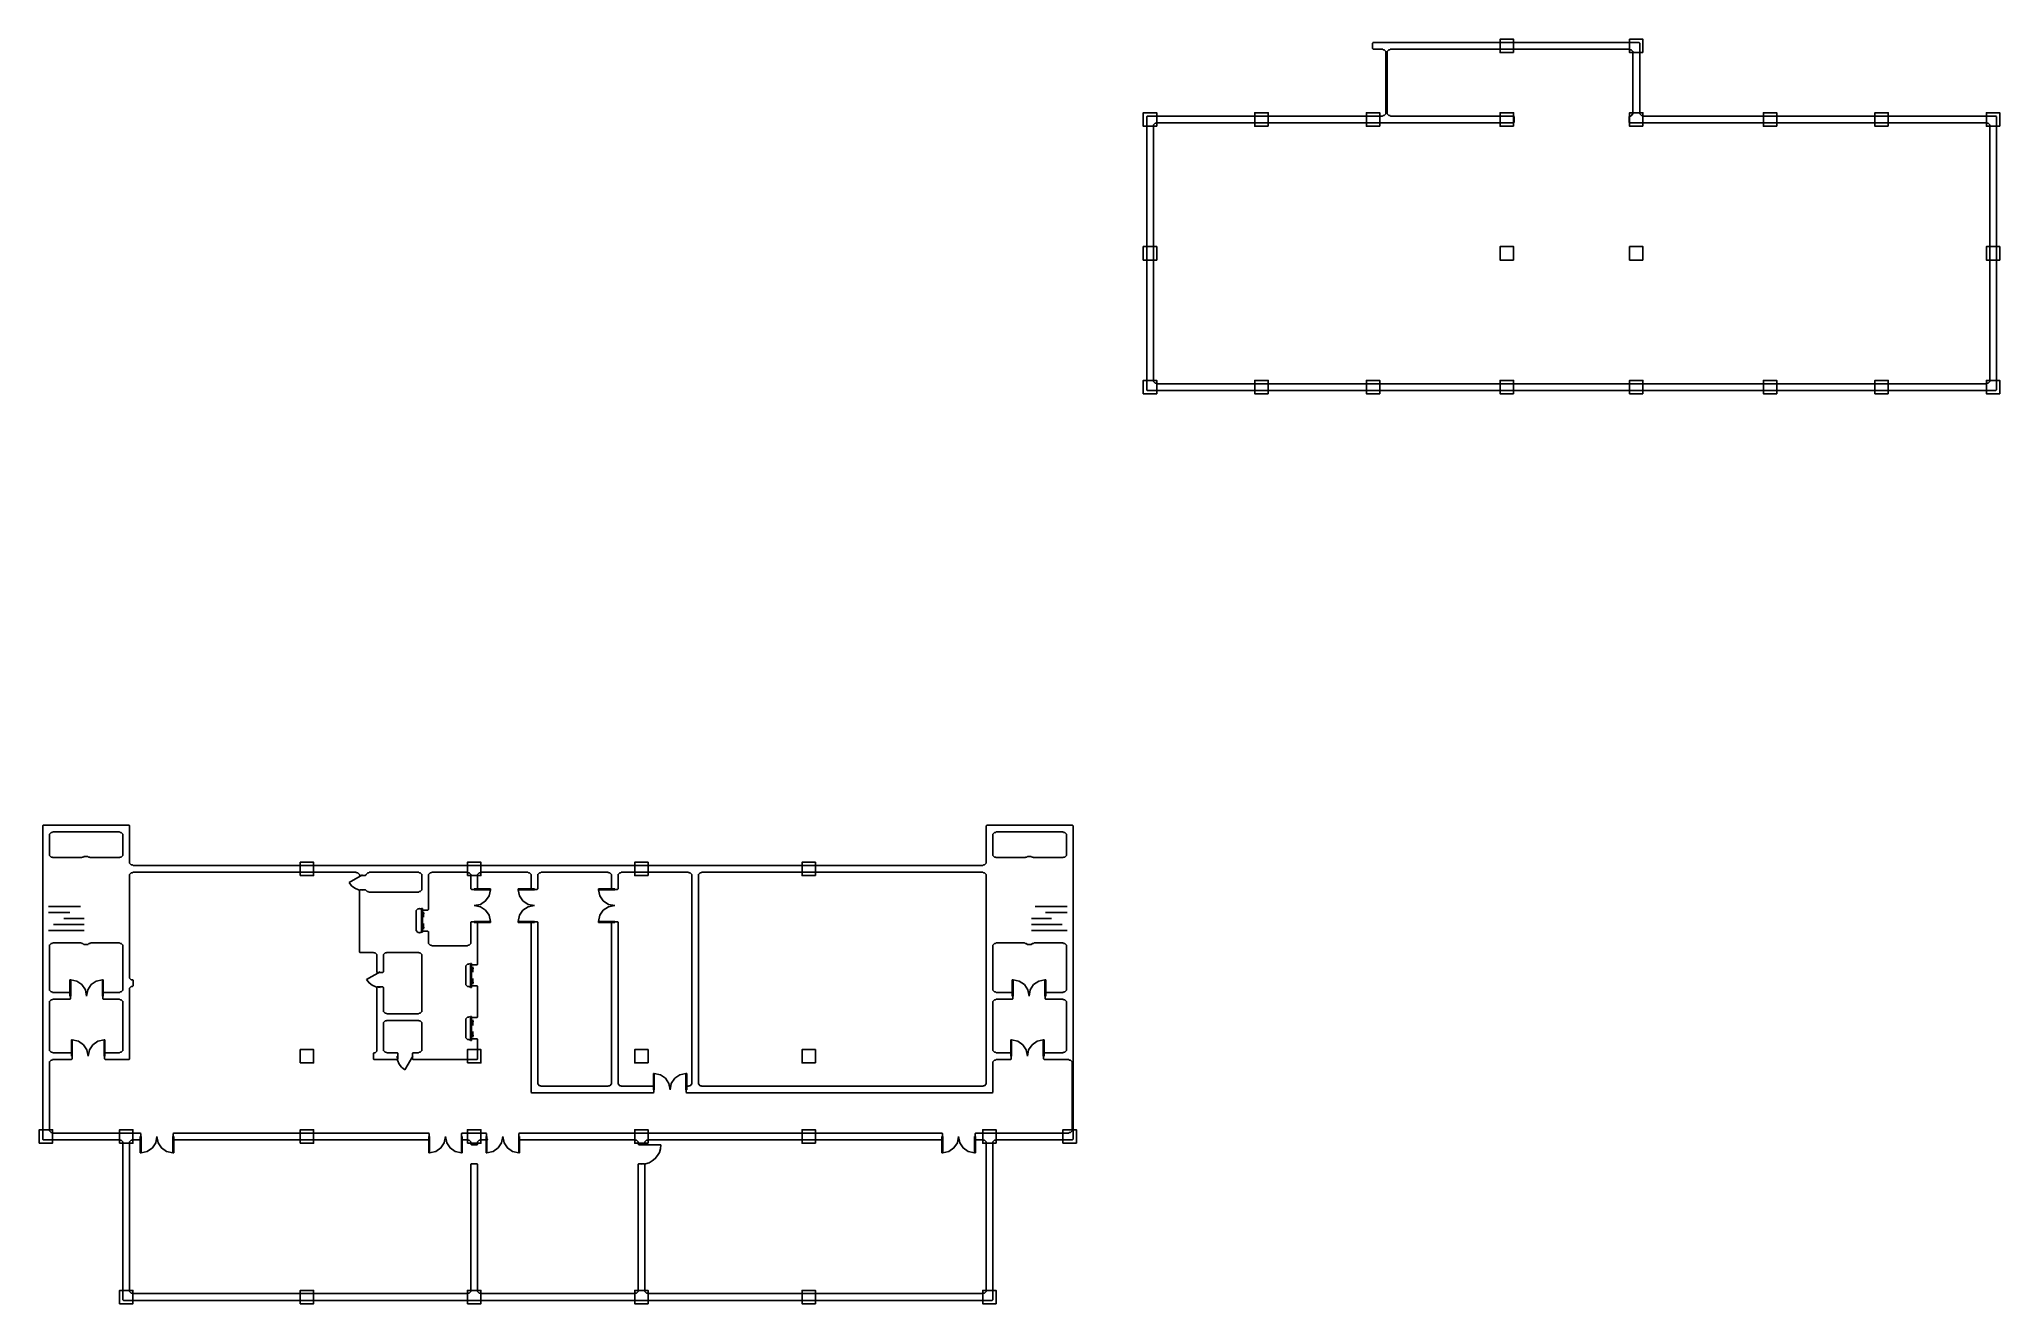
# Model space of a CAD drawing. Header units: metres. Extents: x 58650 to 146550, y 42300 to 99000.
import ezdxf

# ---------------------------------------------------------------- set-up
doc = ezdxf.new("R2010")
doc.units = ezdxf.units.M
for name, color, linetype in [('COL', 5, 'Continuous'), ('DOOR', 30, 'Continuous'), ('STAIR', 7, 'Continuous'), ('WALL', 8, 'Continuous')]:
    doc.layers.add(name, color=color, linetype=linetype)

msp = doc.modelspace()

# ---------------------------------------------------------------- linework, layer by layer
at = {"layer": 'COL'}
for points in [[(124750, 98400), (124750, 99000), (124150, 99000), (124150, 98400), (124750, 98400)], [(130550, 98400), (130550, 99000), (129950, 99000), (129950, 98400), (130550, 98400)], [(108750, 95100), (108750, 95700), (108150, 95700), (108150, 95100), (108750, 95100)], [(113750, 95100), (113750, 95700), (113150, 95700), (113150, 95100), (113750, 95100)], [(118750, 95100), (118750, 95700), (118150, 95700), (118150, 95100), (118750, 95100)], [(124750, 95100), (124750, 95700), (124150, 95700), (124150, 95100), (124750, 95100)], [(130550, 95100), (130550, 95700), (129950, 95700), (129950, 95100), (130550, 95100)], [(136550, 95100), (136550, 95700), (135950, 95700), (135950, 95100), (136550, 95100)], [(141550, 95100), (141550, 95700), (140950, 95700), (140950, 95100), (141550, 95100)], [(146550, 95100), (146550, 95700), (145950, 95700), (145950, 95100), (146550, 95100)], [(108750, 89100), (108750, 89700), (108150, 89700), (108150, 89100), (108750, 89100)], [(124750, 89100), (124750, 89700), (124150, 89700), (124150, 89100), (124750, 89100)], [(130550, 89100), (130550, 89700), (129950, 89700), (129950, 89100), (130550, 89100)], [(146550, 89100), (146550, 89700), (145950, 89700), (145950, 89100), (146550, 89100)], [(108750, 83100), (108750, 83700), (108150, 83700), (108150, 83100), (108750, 83100)], [(113750, 83100), (113750, 83700), (113150, 83700), (113150, 83100), (113750, 83100)], [(118750, 83100), (118750, 83700), (118150, 83700), (118150, 83100), (118750, 83100)], [(124750, 83100), (124750, 83700), (124150, 83700), (124150, 83100), (124750, 83100)], [(130550, 83100), (130550, 83700), (129950, 83700), (129950, 83100), (130550, 83100)], [(136550, 83100), (136550, 83700), (135950, 83700), (135950, 83100), (136550, 83100)], [(141550, 83100), (141550, 83700), (140950, 83700), (140950, 83100), (141550, 83100)], [(146550, 83100), (146550, 83700), (145950, 83700), (145950, 83100), (146550, 83100)], [(70350, 61500), (70950, 61500), (70950, 62100), (70350, 62100), (70350, 61500)], [(77850, 61500), (78450, 61500), (78450, 62100), (77850, 62100), (77850, 61500)], [(85950, 61500), (85950, 62100), (85350, 62100), (85350, 61500), (85950, 61500)], [(93450, 61500), (93450, 62100), (92850, 62100), (92850, 61500), (93450, 61500)], [(70350, 53100), (70950, 53100), (70950, 53700), (70350, 53700), (70350, 53100)], [(77850, 53100), (78450, 53100), (78450, 53700), (77850, 53700), (77850, 53100)], [(85950, 53100), (85950, 53700), (85350, 53700), (85350, 53100), (85950, 53100)], [(93450, 53100), (93450, 53700), (92850, 53700), (92850, 53100), (93450, 53100)], [(58650, 49502), (59250, 49502), (59250, 50102), (58650, 50102), (58650, 49502)], [(62250, 49500), (62850, 49500), (62850, 50100), (62250, 50100), (62250, 49500)], [(70350, 49500), (70950, 49500), (70950, 50100), (70350, 50100), (70350, 49500)], [(77850, 49500), (78450, 49500), (78450, 50100), (77850, 50100), (77850, 49500)], [(85950, 49500), (85950, 50100), (85350, 50100), (85350, 49500), (85950, 49500)], [(93450, 49500), (93450, 50100), (92850, 50100), (92850, 49500), (93450, 49500)], [(101550, 49500), (101550, 50100), (100950, 50100), (100950, 49500), (101550, 49500)], [(105150, 49502), (105150, 50102), (104550, 50102), (104550, 49502), (105150, 49502)], [(62250, 42300), (62850, 42300), (62850, 42900), (62250, 42900), (62250, 42300)], [(70350, 42300), (70950, 42300), (70950, 42900), (70350, 42900), (70350, 42300)], [(77850, 42300), (78450, 42300), (78450, 42900), (77850, 42900), (77850, 42300)], [(85950, 42300), (85950, 42900), (85350, 42900), (85350, 42300), (85950, 42300)], [(93450, 42300), (93450, 42900), (92850, 42900), (92850, 42300), (93450, 42300)], [(101550, 42300), (101550, 42900), (100950, 42900), (100950, 42300), (101550, 42300)]]:
    msp.add_lwpolyline(points, close=True, dxfattribs=at)
at = {"layer": 'DOOR'}
for points in [[(73150, 61540), (72544, 61190)], [(72544, 61190), (72656, 61044), (72800, 60934), (72967, 60864), (73150, 60840)], [(78150, 60903), (78881, 60903)], [(78150, 60903), (78150, 60865)], [(78150, 60865), (78881, 60865)], [(78150, 60153), (78430, 60209), (78660, 60361), (78818, 60587), (78881, 60865)], [(78881, 60865), (78881, 60903)], [(80850, 60903), (80119, 60903)], [(80119, 60865), (80119, 60903)], [(80850, 60865), (80119, 60865)], [(80850, 60153), (80570, 60209), (80340, 60361), (80182, 60587), (80119, 60865)], [(80850, 60903), (80850, 60865)], [(84450, 60903), (83719, 60903)], [(83719, 60865), (83719, 60903)], [(84450, 60865), (83719, 60865)], [(84450, 60153), (84170, 60209), (83940, 60361), (83782, 60587), (83719, 60865)], [(84450, 60903), (84450, 60865)], [(75792, 60023), (75827, 60023)], [(75792, 59490), (75792, 60023)], [(75827, 59490), (75827, 60023)], [(75885, 59875), (75885, 59629)], [(75885, 59875), (75899, 59790)], [(75899, 59790), (75885, 59790)], [(78881, 59440), (78818, 59719), (78660, 59945), (78430, 60097), (78150, 60153)], [(80119, 59440), (80182, 59719), (80340, 59945), (80570, 60097), (80850, 60153)], [(83719, 59440), (83782, 59719), (83940, 59945), (84170, 60097), (84450, 60153)], [(75827, 59490), (75792, 59490)], [(75792, 58956), (75792, 59490)], [(75792, 58956), (75827, 58956)], [(75827, 58956), (75827, 59490)], [(75885, 59104), (75885, 59350)], [(75899, 59190), (75885, 59190)], [(75885, 59104), (75899, 59190)], [(78150, 59440), (78881, 59440)], [(78150, 59403), (78150, 59440)], [(78150, 59403), (78881, 59403)], [(78881, 59440), (78881, 59403)], [(80850, 59440), (80119, 59440)], [(80119, 59440), (80119, 59403)], [(80850, 59403), (80119, 59403)], [(80850, 59403), (80850, 59440)], [(84450, 59440), (83719, 59440)], [(83719, 59440), (83719, 59403)], [(84450, 59403), (83719, 59403)], [(84450, 59403), (84450, 59440)], [(73930, 57187), (73324, 56837)], [(77992, 57556), (78027, 57556)], [(77992, 57022), (77992, 57556)], [(78027, 57022), (78027, 57556)], [(78085, 57408), (78085, 57162)], [(78085, 57408), (78099, 57322)], [(78099, 57322), (78085, 57322)], [(60024, 56100), (60024, 56831)], [(60062, 56831), (60024, 56831)], [(60062, 56100), (60062, 56831)], [(60774, 56100), (60719, 56380), (60567, 56610), (60340, 56768), (60062, 56831)], [(61487, 56831), (61208, 56768), (60982, 56610), (60830, 56380), (60774, 56100)], [(61487, 56100), (61487, 56831)], [(61487, 56831), (61524, 56831)], [(61524, 56100), (61524, 56831)], [(73324, 56837), (73436, 56690), (73580, 56580), (73747, 56511), (73930, 56487)], [(78027, 57022), (77992, 57022)], [(77992, 56489), (77992, 57022)], [(77992, 56489), (78027, 56489)], [(78027, 56489), (78027, 57022)], [(78085, 56637), (78085, 56883)], [(78099, 56723), (78085, 56723)], [(78085, 56637), (78099, 56723)], [(102276, 56100), (102276, 56831)], [(102313, 56831), (102276, 56831)], [(102313, 56831), (102592, 56768), (102818, 56610), (102970, 56380), (103026, 56100)], [(102313, 56100), (102313, 56831)], [(103026, 56100), (103081, 56380), (103233, 56610), (103460, 56768), (103738, 56831)], [(103738, 56100), (103738, 56831)], [(103738, 56831), (103776, 56831)], [(103776, 56100), (103776, 56831)], [(60024, 56100), (60062, 56100)], [(61524, 56100), (61487, 56100)], [(102276, 56100), (102313, 56100)], [(103776, 56100), (103738, 56100)], [(77992, 55178), (78027, 55178)], [(77992, 54645), (77992, 55178)], [(78027, 54645), (77992, 54645)], [(77992, 54112), (77992, 54645)], [(78027, 54645), (78027, 55178)], [(78027, 54112), (78027, 54645)], [(78085, 55030), (78085, 54785)], [(78085, 55030), (78099, 54945)], [(78099, 54945), (78085, 54945)], [(78085, 54260), (78085, 54506)], [(60096, 53400), (60096, 54131)], [(60133, 54131), (60096, 54131)], [(60133, 54131), (60412, 54068), (60638, 53910), (60790, 53680), (60846, 53400)], [(60133, 53400), (60133, 54131)], [(60846, 53400), (60901, 53680), (61053, 53910), (61280, 54068), (61558, 54131)], [(61558, 53400), (61558, 54131)], [(61558, 54131), (61596, 54131)], [(61596, 53400), (61596, 54131)], [(77992, 54112), (78027, 54112)], [(78099, 54345), (78085, 54345)], [(78085, 54260), (78099, 54345)], [(102204, 53400), (102204, 54131)], [(102242, 54131), (102204, 54131)], [(102242, 53400), (102242, 54131)], [(102954, 53400), (102899, 53680), (102747, 53910), (102520, 54068), (102242, 54131)], [(103667, 54131), (103388, 54068), (103162, 53910), (103010, 53680), (102954, 53400)], [(103667, 53400), (103667, 54131)], [(103667, 54131), (103704, 54131)], [(103704, 53400), (103704, 54131)], [(60096, 53400), (60133, 53400)], [(61596, 53400), (61558, 53400)], [(75045, 52794), (74899, 52906), (74789, 53050), (74719, 53217), (74695, 53400)], [(75395, 53400), (75045, 52794)], [(102204, 53400), (102242, 53400)], [(103704, 53400), (103667, 53400)], [(86184, 51900), (86184, 52631)], [(86221, 52631), (86184, 52631)], [(86184, 51900), (86221, 51900)], [(86221, 52631), (86500, 52568), (86726, 52410), (86878, 52180), (86934, 51900)], [(86221, 51900), (86221, 52631)], [(86934, 51900), (86989, 52180), (87141, 52410), (87368, 52568), (87646, 52631)], [(87646, 51900), (87646, 52631)], [(87646, 52631), (87684, 52631)], [(87684, 51900), (87646, 51900)], [(87684, 51900), (87684, 52631)], [(63180, 49800), (63180, 49069)], [(63180, 49800), (63218, 49800)], [(63218, 49800), (63218, 49069)], [(63930, 49800), (63874, 49520), (63722, 49290), (63496, 49132), (63218, 49069)], [(64643, 49069), (64364, 49132), (64138, 49290), (63986, 49520), (63930, 49800)], [(64643, 49800), (64643, 49069)], [(64680, 49800), (64643, 49800)], [(64680, 49800), (64680, 49069)], [(76116, 49800), (76116, 49069)], [(76116, 49800), (76154, 49800)], [(76154, 49800), (76154, 49069)], [(76866, 49800), (76811, 49520), (76659, 49290), (76432, 49132), (76154, 49069)], [(77579, 49069), (77300, 49132), (77074, 49290), (76922, 49520), (76866, 49800)], [(77579, 49800), (77579, 49069)], [(77616, 49800), (77579, 49800)], [(77616, 49800), (77616, 49069)], [(78684, 49800), (78684, 49069)], [(78684, 49800), (78721, 49800)], [(78721, 49069), (79000, 49132), (79226, 49290), (79378, 49520), (79434, 49800)], [(78721, 49800), (78721, 49069)], [(79434, 49800), (79489, 49520), (79641, 49290), (79868, 49132), (80146, 49069)], [(80146, 49800), (80146, 49069)], [(80184, 49800), (80146, 49800)], [(80184, 49800), (80184, 49069)], [(85650, 49430), (86523, 49430)], [(86523, 49430), (86505, 49254), (86454, 49090), (86374, 48942), (86267, 48813), (86138, 48706), (85990, 48626), (85826, 48575), (85650, 48557)], [(99120, 49800), (99120, 49069)], [(99120, 49800), (99157, 49800)], [(99157, 49069), (99436, 49132), (99662, 49290), (99814, 49520), (99870, 49800)], [(99157, 49800), (99157, 49069)], [(99870, 49800), (99926, 49520), (100078, 49290), (100304, 49132), (100582, 49069)], [(100582, 49800), (100582, 49069)], [(100620, 49800), (100582, 49800)], [(100620, 49800), (100620, 49069)], [(63218, 49069), (63180, 49069)], [(64643, 49069), (64680, 49069)], [(76154, 49069), (76116, 49069)], [(77579, 49069), (77616, 49069)], [(78721, 49069), (78684, 49069)], [(80146, 49069), (80184, 49069)], [(99157, 49069), (99120, 49069)], [(100582, 49069), (100620, 49069)]]:
    msp.add_lwpolyline(points, dxfattribs=at)
at = {"layer": 'STAIR'}
for p, q in [((59070, 60120), (60496, 60120)), ((59070, 59850), (60029, 59850)), ((104730, 60120), (103304, 60120)), ((104730, 59850), (103771, 59850)), ((59070, 59040), (60660, 59040)), ((59294, 59310), (60660, 59310)), ((59761, 59580), (60660, 59580)), ((104039, 59580), (103140, 59580)), ((104506, 59310), (103140, 59310)), ((104730, 59040), (103140, 59040))]:
    msp.add_line(p, q, dxfattribs=at)
at = {"layer": 'WALL'}
for points in [[(108330, 83255), (108305, 83280), (108305, 95530), (108330, 95555), (118880, 95555), (118905, 95580), (118955, 95580), (119030, 95655), (119030, 98455), (118955, 98530), (118905, 98530), (118880, 98555), (118455, 98555), (118430, 98580), (118430, 98830), (118455, 98855), (130380, 98855), (130405, 98830), (130405, 95655), (130480, 95580), (130530, 95580), (130555, 95555), (146380, 95555), (146405, 95530), (146405, 83280), (146380, 83255)], [(108730, 83580), (108755, 83555), (145955, 83555), (145980, 83580), (146030, 83580), (146105, 83655), (146105, 95155), (146030, 95230), (145980, 95230), (145955, 95255), (129955, 95255), (129930, 95280), (129930, 95530), (129955, 95555), (130005, 95555), (130105, 95655), (130105, 98455), (130030, 98530), (129980, 98530), (129955, 98555), (119230, 98555), (119205, 98530), (119155, 98530), (119080, 98455), (119080, 95655), (119155, 95580), (119205, 95580), (119230, 95555), (124755, 95555), (124780, 95530), (124780, 95280), (124755, 95255), (108755, 95255), (108730, 95230), (108680, 95230), (108605, 95155), (108605, 83655), (108680, 83580)], [(62430, 42455), (62405, 42480), (62405, 49555), (62330, 49630), (62280, 49630), (62255, 49655), (58830, 49655), (58805, 49680), (58805, 63730), (58830, 63755), (62680, 63755), (62705, 63730), (62705, 62055), (62780, 61980), (62830, 61980), (62855, 61955), (100955, 61955), (100980, 61980), (101030, 61980), (101105, 62055), (101105, 63730), (101130, 63755), (104980, 63755), (105005, 63730), (105005, 49680), (104980, 49655), (101555, 49655), (101530, 49630), (101480, 49630), (101405, 49555), (101405, 42480), (101380, 42455)], [(59230, 62330), (59255, 62305), (60555, 62305), (60580, 62330), (60630, 62330), (60655, 62355), (60830, 62355), (60855, 62330), (60905, 62330), (60930, 62305), (62255, 62305), (62280, 62330), (62330, 62330), (62405, 62405), (62405, 63355), (62330, 63430), (62280, 63430), (62255, 63455), (59255, 63455), (59230, 63430), (59180, 63430), (59105, 63355), (59105, 62405), (59180, 62330)], [(101530, 62330), (101555, 62305), (102855, 62305), (102880, 62330), (102930, 62330), (102955, 62355), (103130, 62355), (103155, 62330), (103205, 62330), (103230, 62305), (104555, 62305), (104580, 62330), (104630, 62330), (104705, 62405), (104705, 63355), (104630, 63430), (104580, 63430), (104555, 63455), (101555, 63455), (101530, 63430), (101480, 63430), (101405, 63355), (101405, 62405), (101480, 62330)], [(62830, 42780), (62855, 42755), (77855, 42755), (77880, 42780), (77930, 42780), (78005, 42855), (78005, 48555), (78030, 48580), (78280, 48580), (78305, 48555), (78305, 42855), (78380, 42780), (78430, 42780), (78455, 42755), (85355, 42755), (85380, 42780), (85430, 42780), (85505, 42855), (85505, 48555), (85530, 48580), (85780, 48580), (85805, 48555), (85805, 42855), (85880, 42780), (85930, 42780), (85955, 42755), (100955, 42755), (100980, 42780), (101030, 42780), (101105, 42855), (101105, 49555), (101030, 49630), (100980, 49630), (100955, 49655), (100630, 49655), (100605, 49680), (100605, 49930), (100630, 49955), (104805, 49955), (104830, 49980), (104880, 49980), (104955, 50055), (104955, 53155), (104880, 53230), (104830, 53230), (104805, 53255), (103705, 53255), (103680, 53280), (103680, 53530), (103705, 53555), (104555, 53555), (104580, 53580), (104630, 53580), (104705, 53655), (104705, 55855), (104630, 55930), (104580, 55930), (104555, 55955), (103780, 55955), (103755, 55980), (103755, 56230), (103780, 56255), (104555, 56255), (104580, 56280), (104630, 56280), (104705, 56355), (104705, 58380), (104630, 58455), (104580, 58455), (104555, 58480), (103255, 58480), (103230, 58455), (103180, 58455), (103130, 58405), (102955, 58405), (102905, 58455), (102855, 58455), (102830, 58480), (101555, 58480), (101530, 58455), (101480, 58455), (101405, 58380), (101405, 56355), (101480, 56280), (101530, 56280), (101555, 56255), (102280, 56255), (102305, 56230), (102305, 55980), (102280, 55955), (101555, 55955), (101530, 55930), (101480, 55930), (101405, 55855), (101405, 53655), (101480, 53580), (101530, 53580), (101555, 53555), (102205, 53555), (102230, 53530), (102230, 53280), (102205, 53255), (101555, 53255), (101530, 53230), (101480, 53230), (101405, 53155), (101405, 51780), (101380, 51755), (87680, 51755), (87655, 51780), (87655, 52030), (87680, 52055), (87755, 52055), (87780, 52080), (87830, 52080), (87905, 52155), (87905, 61555), (87830, 61630), (87780, 61630), (87755, 61655), (84755, 61655), (84730, 61630), (84680, 61630), (84605, 61555), (84605, 60905), (84580, 60880), (84330, 60880), (84305, 60905), (84305, 61555), (84230, 61630), (84180, 61630), (84155, 61655), (81155, 61655), (81130, 61630), (81080, 61630), (81005, 61555), (81005, 60905), (80980, 60880), (80730, 60880), (80705, 60905), (80705, 61555), (80630, 61630), (80580, 61630), (80555, 61655), (78455, 61655), (78430, 61630), (78380, 61630), (78305, 61555), (78305, 60905), (78280, 60880), (78030, 60880), (78005, 60905), (78005, 61555), (77930, 61630), (77880, 61630), (77855, 61655), (76255, 61655), (76230, 61630), (76180, 61630), (76105, 61555), (76105, 59980), (76080, 59955), (75830, 59955), (75780, 60005), (75730, 60005), (75705, 60030), (75680, 60005), (75630, 60005), (75555, 59930), (75555, 59030), (75630, 58955), (75680, 58955), (75705, 58930), (75730, 58955), (75780, 58955), (75830, 59005), (76080, 59005), (76105, 58980), (76105, 58455), (76180, 58380), (76230, 58380), (76255, 58355), (77855, 58355), (77880, 58380), (77930, 58380), (78005, 58455), (78005, 59405), (78030, 59430), (78280, 59430), (78305, 59405), (78305, 57530), (78280, 57505), (78030, 57505), (78005, 57530), (77955, 57530), (77930, 57555), (77905, 57530), (77855, 57530), (77780, 57455), (77780, 56605), (77855, 56530), (77905, 56530), (77930, 56505), (77955, 56530), (78005, 56530), (78030, 56555), (78280, 56555), (78305, 56530), (78305, 55155), (78280, 55130), (78030, 55130), (78005, 55155), (77955, 55155), (77930, 55180), (77905, 55155), (77855, 55155), (77780, 55080), (77780, 54230), (77855, 54155), (77905, 54155), (77930, 54130), (77955, 54155), (78005, 54155), (78030, 54180), (78280, 54180), (78305, 54155), (78305, 53280), (78280, 53255), (75405, 53255), (75380, 53280), (75380, 53530), (75405, 53555), (75655, 53555), (75680, 53580), (75730, 53580), (75805, 53655), (75805, 54905), (75730, 54980), (75680, 54980), (75655, 55005), (74230, 55005), (74205, 54980), (74155, 54980), (74080, 54905), (74080, 53655), (74155, 53580), (74205, 53580), (74230, 53555), (74705, 53555), (74730, 53530), (74730, 53280), (74705, 53255), (73655, 53255), (73630, 53280), (73630, 53530), (73655, 53555), (73705, 53555), (73780, 53630), (73780, 56480), (73805, 56505), (74055, 56505), (74080, 56480), (74080, 55405), (74155, 55330), (74205, 55330), (74230, 55305), (75655, 55305), (75680, 55330), (75730, 55330), (75805, 55405), (75805, 57955), (75730, 58030), (75680, 58030), (75655, 58055), (74230, 58055), (74205, 58030), (74155, 58030), (74080, 57955), (74080, 57180), (74055, 57155), (73805, 57155), (73780, 57180), (73780, 57955), (73705, 58030), (73655, 58030), (73630, 58055), (73030, 58055), (73005, 58080), (73005, 60830), (73030, 60855), (73280, 60855), (73355, 60780), (73405, 60780), (73430, 60755), (75655, 60755), (75680, 60780), (75730, 60780), (75805, 60855), (75805, 61555), (75730, 61630), (75680, 61630), (75655, 61655), (73455, 61655), (73430, 61630), (73380, 61630), (73305, 61555), (73305, 61530), (73280, 61505), (73030, 61505), (73005, 61530), (73005, 61555), (72930, 61630), (72880, 61630), (72855, 61655), (62855, 61655), (62830, 61630), (62780, 61630), (62705, 61555), (62705, 56905), (62780, 56830), (62830, 56830), (62855, 56805), (62855, 56555), (62830, 56530), (62780, 56530), (62705, 56455), (62705, 53280), (62680, 53255), (61605, 53255), (61580, 53280), (61580, 53530), (61605, 53555), (62255, 53555), (62280, 53580), (62330, 53580), (62405, 53655), (62405, 55855), (62330, 55930), (62280, 55930), (62255, 55955), (61530, 55955), (61505, 55980), (61505, 56230), (61530, 56255), (62255, 56255), (62280, 56280), (62330, 56280), (62405, 56355), (62405, 58380), (62330, 58455), (62280, 58455), (62255, 58480), (60955, 58480), (60930, 58455), (60880, 58455), (60830, 58405), (60655, 58405), (60605, 58455), (60555, 58455), (60530, 58480), (59255, 58480), (59230, 58455), (59180, 58455), (59105, 58380), (59105, 56355), (59180, 56280), (59230, 56280), (59255, 56255), (60030, 56255), (60055, 56230), (60055, 55980), (60030, 55955), (59255, 55955), (59230, 55930), (59180, 55930), (59105, 55855), (59105, 53655), (59180, 53580), (59230, 53580), (59255, 53555), (60105, 53555), (60130, 53530), (60130, 53280), (60105, 53255), (59255, 53255), (59230, 53230), (59180, 53230), (59105, 53155), (59105, 50055), (59180, 49980), (59230, 49980), (59255, 49955), (63180, 49955), (63205, 49930), (63205, 49680), (63180, 49655), (62855, 49655), (62830, 49630), (62780, 49630), (62705, 49555), (62705, 42855), (62780, 42780)], [(88330, 52080), (88355, 52055), (100955, 52055), (100980, 52080), (101030, 52080), (101105, 52155), (101105, 61555), (101030, 61630), (100980, 61630), (100955, 61655), (88355, 61655), (88330, 61630), (88280, 61630), (88205, 61555), (88205, 52155), (88280, 52080)], [(80730, 51755), (80705, 51780), (80705, 59405), (80730, 59430), (80980, 59430), (81005, 59405), (81005, 52155), (81080, 52080), (81130, 52080), (81155, 52055), (84155, 52055), (84180, 52080), (84230, 52080), (84305, 52155), (84305, 59405), (84330, 59430), (84580, 59430), (84605, 59405), (84605, 52155), (84680, 52080), (84730, 52080), (84755, 52055), (86180, 52055), (86205, 52030), (86205, 51780), (86180, 51755)], [(64680, 49655), (64655, 49680), (64655, 49930), (64680, 49955), (76105, 49955), (76130, 49930), (76130, 49680), (76105, 49655)], [(78030, 49430), (78005, 49455), (78005, 49555), (77930, 49630), (77880, 49630), (77855, 49655), (77605, 49655), (77580, 49680), (77580, 49930), (77605, 49955), (78680, 49955), (78705, 49930), (78705, 49730), (78755, 49680), (78730, 49655), (78455, 49655), (78430, 49630), (78380, 49630), (78305, 49555), (78305, 49455), (78280, 49430)], [(85530, 49430), (85505, 49455), (85505, 49555), (85430, 49630), (85380, 49630), (85355, 49655), (80180, 49655), (80155, 49680), (80155, 49930), (80180, 49955), (99130, 49955), (99155, 49930), (99155, 49680), (99130, 49655), (85955, 49655), (85930, 49630), (85880, 49630), (85805, 49555), (85805, 49455), (85780, 49430)]]:
    msp.add_lwpolyline(points, close=True, dxfattribs=at)

doc.saveas('drawing.dxf')
